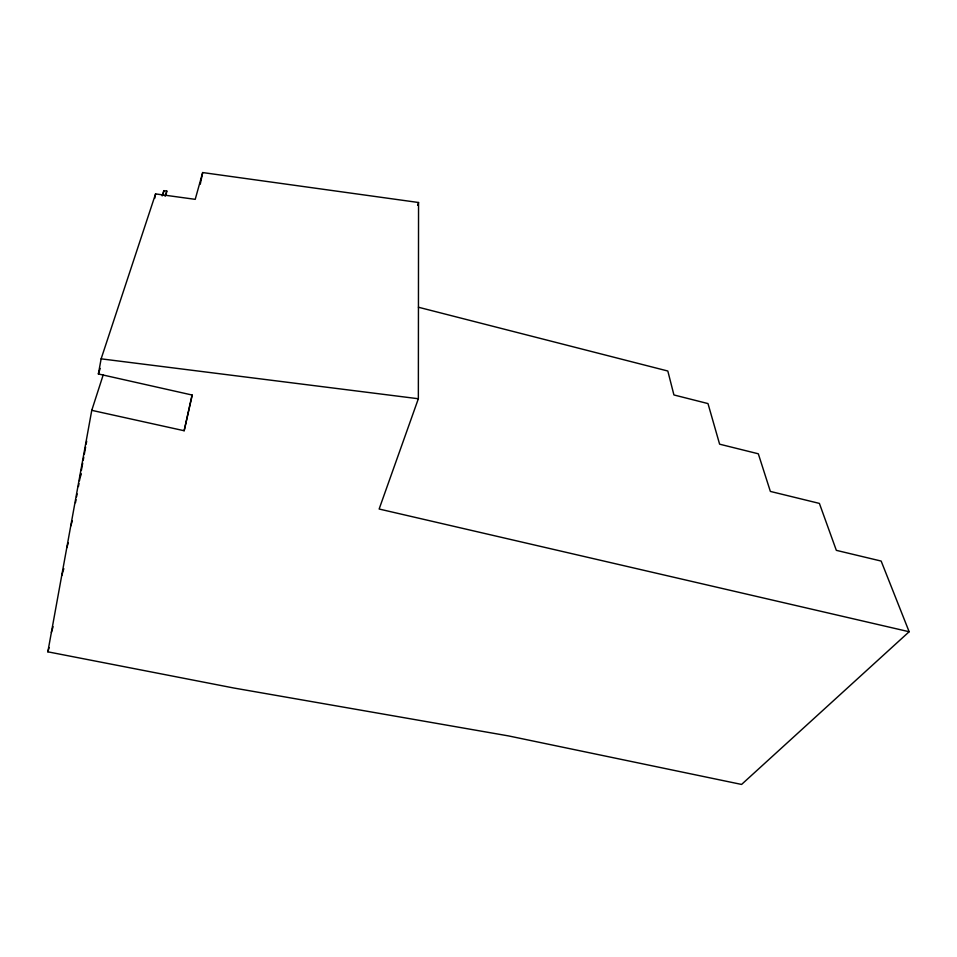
<?xml version="1.0" encoding="UTF-8"?>
<svg xmlns="http://www.w3.org/2000/svg" width="957" height="957" viewBox="0 0 957 957"><rect width="100%" height="100%" fill="white"/><g stroke="black" fill="none" stroke-linecap="round" stroke-linejoin="round"><path stroke-width="1.44" d="M909.15 631.74L379.139 509.028L418.353 398.746L418.544 202.501L202.681 172.559L195.216 199.343L155.572 193.912L101.131 358.839L98.38 373.96L192.058 395.014L184.151 430.734L91.764 410.338L47.85 651.825L233.867 688.023L508.442 735.897L741.579 784.441L909.15 631.74L881.158 561.065L836.334 550.347L819.395 503.406L770.361 491.42L758.315 453.797L719.616 444.18L707.989 403.579L673.919 394.954L667.819 371.017L418.424 307.233M75.495 502.652L76.034 499.721M76.56 496.803L77.098 493.872M78.426 486.563L78.964 483.62M79.491 480.713L80.831 473.368M81.357 470.473L82.697 463.14M83.223 460.233L83.761 457.29M84.288 454.384L85.616 447.063M86.154 444.132L86.68 441.213M80.436 476.765L80.95 473.918M154.735 198.314L155.572 193.912M162.989 195.049L163.85 190.658L166.793 191.053L165.932 195.431M200.264 184.222L202.681 172.559M184.151 430.734L192.261 395.026M47.85 651.825L49.118 647.554M51.367 632.457L53.078 626.727M61.703 575.671L63.82 568.673M66.775 547.751L68.318 542.727M70.734 526.027L72.301 520.919M165.13 196.293L166.793 191.053M162.176 195.898L163.85 190.658M91.764 410.338L103.165 375.012M98.38 373.96L100.198 368.433M417.623 205.3L418.544 202.501M101.131 358.839L418.353 398.746"/></g></svg>
